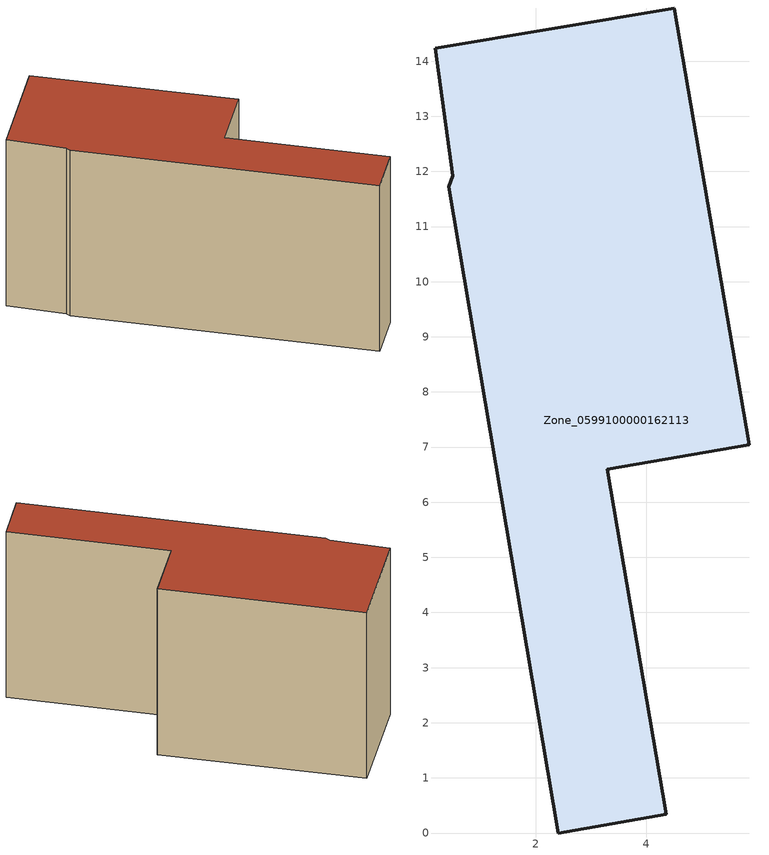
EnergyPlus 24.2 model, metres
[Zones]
Zone_0599100000162113
 floor ground (C_G): 0.42,11.72 0.49,11.92 0.18,14.23 4.51,14.96 5.87,7.04 3.3,6.6 4.37,0.34 2.41,0 z0
 wall outside (C_F): 3.3,6.6 5.87,7.04 4.51,14.96 0.18,14.23 0.49,11.92 0.42,11.72 2.41,0 4.37,0.34 3.3,6.6 z0:7.56
 roof outside (C_R): 0.49,11.92 0.42,11.72 2.41,0 4.37,0.34 3.3,6.6 5.87,7.04 4.51,14.96 0.18,14.23 z7.56
[BUILDING]
Pand.0599100000162113: North Axis=0; Terrain=City; Loads Convergence Tolerance Value=0.04; Temperature Convergence Tolerance Value=0.4; Solar Distribution=FullExterior; Maximum Number of Warmup Days=25; Minimum Number of Warmup Days=1
[Site:Location]
Rotterdam.The.Hague.AP_ZH_NLD Design_Conditions: Latitude=51.96; Longitude=4.45; Time Zone=1; Elevation=-4.5
[SITE:GROUNDTEMPERATURE:BUILDINGSURFACE]
18, 18, 18, 18, 18, 18, 18, 18, 18, 18, 18, 18
[MATERIAL] Thermal Absorptance=0.9; Solar Absorptance=0.7; Visible Absorptance=0.7
Name | Roughness | Thickness | Conductivity | Density | Specific Heat
G.TC.1946 | MediumSmooth | 0.15 | 1 | 540 | 1210
F.TC.1946 | Rough | 0.3 | 0.857143 | 1920 | 840
R.TC.1946 | MediumRough | 0.2 | 0.909091 | 1500 | 1000
[CONSTRUCTION]
C_G: G.TC.1946
C_F: F.TC.1946
C_R: R.TC.1946
[ZONE]
Zone_0599100000162113: Type=1; Multiplier=1; Ceiling Height=Autocalculate; Volume=Autocalculate; Floor Area=autocalculate; Part of Total Floor Area=Yes
[ZONEINFILTRATION:DESIGNFLOWRATE]
Infil_Zone_0599100000162113: Zone or ZoneList or Space or SpaceList=Zone_0599100000162113; Schedule=AlwaysOn; Design Flow Rate Calculation Method=Flow/Area; Flow Rate per Floor Area=0.003; Constant Term Coefficient=1; Temperature Term Coefficient=0; Velocity Term Coefficient=0; Velocity Squared Term Coefficient=0
[HVACTEMPLATE:ZONE:IDEALLOADSAIRSYSTEM]
Zone_0599100000162113: Maximum Heating Supply Air Temperature=50; Minimum Cooling Supply Air Temperature=13; Maximum Heating Supply Air Humidity Ratio=0.0156; Minimum Cooling Supply Air Humidity Ratio=0.0077; Heating Limit=NoLimit; Cooling Limit=NoLimit; Dehumidification Control Type=ConstantSensibleHeatRatio; Cooling Sensible Heat Ratio=0.7; Dehumidification Setpoint=60; Humidification Control Type=None; Humidification Setpoint=30; Outdoor Air Method=None; Outdoor Air Flow Rate per Person=0.00944; Outdoor Air Flow Rate per Zone Floor Area=0; Outdoor Air Flow Rate per Zone=0; Demand Controlled Ventilation Type=None; Outdoor Air Economizer Type=NoEconomizer; Heat Recovery Type=None; Sensible Heat Recovery Effectiveness=0.7; Latent Heat Recovery Effectiveness=0.65
[ZONECONTROL:THERMOSTAT]
ThermostatControl_Zone_0599100000162113: Zone or ZoneList=Zone_0599100000162113; Control Type Schedule=DualSetpointControlType; Control 1=Thermostat_Zone_0599100000162113; Temperature Difference Between Cutout And Setpoint=0
[THERMOSTATSETPOINT:DUALSETPOINT]
Thermostat_Zone_0599100000162113: Heating Setpoint Temperature Schedule=HeatingSetpoint_Zone_0599100000162113; Cooling Setpoint Temperature Schedule=CoolingSetpoint_Zone_0599100000162113
[SCHEDULE:COMPACT]
HeatingSetpoint_Zone_0599100000162113: Through: 12/31, For: AllDays, Until: 24:00, 21
CoolingSetpoint_Zone_0599100000162113: Through: 12/31, For: AllDays, Until: 24:00, 24
DualSetpointControlType: Through: 12/31, For: AllDays, Until: 24:00, 4
AlwaysOn: Through: 12/31, For: AllDays, Until: 24:00, 1
